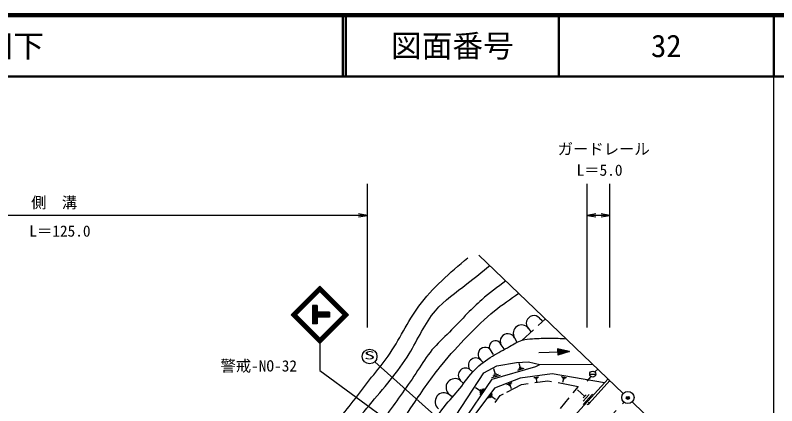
# Model space of a CAD drawing. Units: millimetres, scale not verified. Extents: x 40000 to 680000, y 20000 to 380000.
# Drawn here: x 455344 to 579505, y 316319 to 380000 of the extents above; entities that cross this region are included whole.
import ezdxf
from ezdxf.enums import TextEntityAlignment as Align

# ---------------------------------------------------------------- set-up
doc = ezdxf.new("R2010")
doc.units = ezdxf.units.MM
doc.header["$LTSCALE"] = 1000
doc.header["$PDMODE"] = 32
doc.header["$PDSIZE"] = 500
doc.linetypes.add('CHAIN', pattern=[18.5, 12, -1.5, 3.5, -1.5])
for name, color, linetype, lineweight in [('M-BGD', 7, 'Continuous', 25), ('M-BMK', 2, 'CHAIN', 13), ('M-BMK-SRVR', 3, 'Continuous', 25), ('M-STR-STR3', 7, 'Continuous', 25), ('M-STR-STRC', 7, 'Continuous', 25), ('M-TTL', 2, 'Continuous', 140), ('M-TTL-BAND', 7, 'Continuous', 25), ('M-TTL-LINE', 7, 'Continuous', 50)]:
    doc.layers.add(name, color=color, linetype=linetype, lineweight=lineweight)
doc.layers.add('M-OTRS', color=6, linetype='Continuous')
doc.layers.add('M-TTL-TXT', color=7, linetype='Continuous')
doc.styles.add('ＭＳ ゴシック', font='')
doc.styles.get('ＭＳ ゴシック').set_extended_font_data('MS Gothic')

# ---------------------------------------------------------------- blocks, each defined once
blk = doc.blocks.new('open_arrow')
at = {"color": 0, "linetype": 'Continuous', "lineweight": -2}
blk.add_lwpolyline([(7.5, 1.25), (0, 0), (7.5, -1.25)], dxfattribs=at)

msp = doc.modelspace()

# ---------------------------------------------------------------- linework, layer by layer
at = {"layer": 'M-BGD'}
for p, q in [((540617, 329426), (541791, 330485)), ((540833, 330625), (541250, 330207)), ((537914, 326985), (539830, 328715)), ((539013, 328898), (539419, 328356)), ((536763, 327387), (537152, 326713)), ((532693, 325599), (533242, 324675)), ((534543, 326278), (534989, 325611)), ((545708, 325165), (543762, 325625)), ((543762, 325625), (543792, 324590)), ((543794, 325618), (543824, 324600)), ((543844, 325606), (543873, 324615)), ((543894, 325594), (543923, 324630)), ((543945, 325582), (543972, 324644)), ((543995, 325570), (544022, 324659)), ((544046, 325558), (544072, 324674)), ((544096, 325546), (544121, 324689)), ((544146, 325534), (544171, 324704)), ((544197, 325522), (544220, 324719)), ((544247, 325510), (544270, 324734)), ((544297, 325498), (544319, 324748)), ((544348, 325486), (544369, 324763)), ((544398, 325475), (544419, 324778)), ((544449, 325463), (544468, 324793)), ((544499, 325451), (544518, 324808)), ((544549, 325439), (544567, 324823)), ((544600, 325427), (544617, 324838)), ((544650, 325415), (544667, 324852)), ((544700, 325403), (544716, 324867)), ((544751, 325391), (544766, 324882)), ((544801, 325379), (544815, 324897)), ((544852, 325367), (544865, 324912)), ((544902, 325355), (544914, 324927)), ((544952, 325343), (544964, 324942)), ((545003, 325331), (545014, 324957)), ((545053, 325320), (545063, 324971)), ((545103, 325308), (545113, 324986)), ((540710, 325018), (545708, 325165)), ((545708, 325165), (543792, 324590)), ((545154, 325296), (545162, 325001)), ((545204, 325284), (545212, 325016)), ((545254, 325272), (545262, 325031)), ((545305, 325260), (545311, 325046)), ((545355, 325248), (545361, 325061)), ((545406, 325236), (545410, 325075)), ((545456, 325224), (545460, 325090)), ((545506, 325212), (545510, 325105)), ((545557, 325200), (545559, 325120)), ((545607, 325188), (545609, 325135)), ((545657, 325177), (545658, 325150)), ((531243, 323780), (531578, 323427)), ((531760, 321711), (533849, 322825)), ((533849, 322825), (537088, 323364)), ((537088, 323364), (539025, 323460)), ((537451, 323257), (537661, 322537)), ((539025, 323460), (540899, 323047)), ((540219, 322731), (540899, 323047)), ((540899, 323047), (549517, 323091)), ((523713, 309451), (531760, 321711)), ((529578, 322115), (529935, 321888)), ((533098, 320674), (540219, 322731)), ((533311, 322417), (533591, 321467)), ((538261, 322377), (537231, 322077)), ((538041, 322477), (537371, 322287)), ((537811, 322577), (537501, 322487)), ((549861, 321837), (550306, 322301)), ((526611, 311101), (533098, 320674)), ((527913, 320450), (528375, 320016)), ((534381, 321257), (533021, 320867)), ((534091, 321397), (533201, 321137)), ((533791, 321527), (533381, 321407)), ((537687, 320832), (533494, 319211)), ((542909, 321545), (537687, 320832)), ((539901, 320937), (540691, 321047)), ((540054, 320093), (542178, 320385)), ((540061, 320837), (540571, 320907)), ((540211, 320737), (540441, 320767)), ((540401, 320197), (540331, 320757)), ((542178, 320385), (542758, 320284)), ((551425, 320070), (542909, 321545)), ((544371, 321087), (545231, 320937)), ((544501, 320937), (545061, 320837)), ((544631, 320777), (544881, 320737)), ((544651, 320157), (544761, 320757)), ((544943, 312982), (552008, 320707)), ((549191, 321087), (548561, 320317)), ((552307, 320420), (548930, 316678)), ((549009, 321473), (550009, 321473)), ((533494, 319211), (527441, 311101)), ((530401, 319317), (531141, 318817)), ((531811, 319127), (531101, 318077)), ((535485, 318531), (537870, 319794)), ((535501, 319777), (536361, 320107)), ((535701, 319707), (536261, 319927)), ((535901, 319637), (536161, 319737)), ((536261, 319087), (536031, 319687)), ((537870, 319794), (539000, 319949)), ((543870, 320093), (545241, 319856)), ((545241, 319856), (547139, 319467)), ((547139, 319467), (546274, 318411)), ((526146, 318138), (526566, 317811)), ((531241, 318977), (531031, 318657)), ((531531, 319057), (531071, 318367)), ((532511, 317567), (533121, 318367)), ((532741, 317617), (533141, 318137)), ((532971, 317667), (533151, 317907)), ((533571, 316870), (534434, 317974)), ((534434, 317974), (534958, 318252)), ((547031, 318897), (548191, 317837)), ((549451, 318207), (547931, 316547)), ((548941, 318147), (547951, 317067)), ((548421, 318087), (547961, 317587)), ((533621, 317367), (533061, 317787)), ((545602, 317590), (544203, 315882))]:
    msp.add_line(p, q, dxfattribs=at)
msp.add_circle((549509, 321473), 500, dxfattribs=at)
for centre, radius, start, end in [((539923, 329762), 1254, 43.50567, 223.50567), ((537888, 328143), 1355, 33.87081, 213.87081), ((535653, 326833), 1241, 26.56505, 206.56505), ((533618, 325938), 985, 20.1363, 200.1363), ((531968, 324690), 1163, 51.45882, 231.45882), ((530411, 322948), 1177, 45, 225), ((528746, 321283), 1177, 45, 225), ((527030, 319294), 1455, 52.6041, 232.6041), ((552307, 320420), 150, 136.25524, 227.93459), ((525262, 316981), 1455, 52.6041, 232.6041), ((548559, 317013), 500, 272.93459, 317.93459), ((548930, 316678), 150, 47.93459, 227.93459)]:
    msp.add_arc(centre, radius, start, end, dxfattribs=at)
for points, knots in [([(467385, 300955), (468994, 299698), (470604, 298442), (472321, 297317), (474024, 296202), (475833, 295216), (477777, 294633), (479642, 294073), (481631, 293883), (483580, 294027), (485726, 294184), (487822, 294747), (489815, 295585), (491634, 296351), (493367, 297348), (494838, 298617), (497229, 300679), (498926, 303462), (500900, 305978), (503148, 308843), (505754, 311361), (508088, 314118), (509957, 316327), (511651, 318688), (513457, 320960), (514367, 322105), (515306, 323227), (516142, 324424), (517967, 327036), (519305, 330004), (521165, 332565), (523344, 335564), (526238, 338005), (529132, 340446)], [0, 0, 0, 0, 1, 1, 1, 2, 2, 2, 3, 3, 3, 4, 4, 4, 5, 5, 5, 6, 6, 6, 7, 7, 7, 8, 8, 8, 9, 9, 9, 10, 10, 10, 11, 11, 11, 11]), ([(457126, 304297), (460655, 301947), (464185, 299597), (467796, 297394), (470793, 295564), (473847, 293836), (476896, 292059), (478640, 291042), (480383, 290009), (482335, 289444), (484062, 288944), (485953, 288810), (487670, 289235), (489644, 289723), (491387, 290950), (493005, 292268), (495754, 294508), (498138, 297011), (500327, 299695), (502492, 302349), (504466, 305180), (506498, 307958), (508614, 310850), (510792, 313684), (513088, 316431), (515353, 319141), (517733, 321767), (519574, 324799), (521002, 327153), (522105, 329752), (523862, 331808), (525306, 333497), (527192, 334819), (528988, 336201), (530255, 337176), (531477, 338182), (532699, 339187)], [0, 0, 0, 0, 1, 1, 1, 2, 2, 2, 3, 3, 3, 4, 4, 4, 5, 5, 5, 6, 6, 6, 7, 7, 7, 8, 8, 8, 9, 9, 9, 10, 10, 10, 11, 11, 11, 12, 12, 12, 12]), ([(535333, 336666), (533994, 335680), (532654, 334695), (531403, 333604), (530602, 332905), (529837, 332162), (529095, 331399), (528097, 330371), (527140, 329306), (526121, 328296), (525164, 327347), (524152, 326446), (523292, 325419), (522419, 324377), (521703, 323204), (520956, 322058), (520149, 320821), (519306, 319615), (518459, 318409), (517659, 317272), (516855, 316135), (516027, 315017), (514723, 313258), (513357, 311546), (512054, 309787), (510915, 308250), (509824, 306678), (508736, 305103), (507913, 303912), (507091, 302719), (506238, 301551), (504978, 299827), (503647, 298159), (502373, 296437), (501616, 295414), (500878, 294372), (500031, 293432), (498589, 291831), (496828, 290527), (495230, 289066), (494299, 288214), (493423, 287309), (492441, 286509), (491526, 285765), (490519, 285112), (489419, 284696), (487674, 284036), (485695, 283972), (483840, 284324), (482245, 284627), (480741, 285237), (479331, 285998), (476937, 287289), (474810, 289014), (472683, 290740), (470272, 292695), (467860, 294650), (465198, 296179), (463140, 297361), (460933, 298289), (458736, 299247), (456702, 300134), (454676, 301047), (452553, 301618), (449907, 302331), (447110, 302514), (444464, 303246), (443129, 303614), (441833, 304123), (440512, 304547), (439241, 304956), (437947, 305286), (436653, 305616)], [0, 0, 0, 0, 1, 1, 1, 2, 2, 2, 3, 3, 3, 4, 4, 4, 5, 5, 5, 6, 6, 6, 7, 7, 7, 8, 8, 8, 9, 9, 9, 10, 10, 10, 11, 11, 11, 12, 12, 12, 13, 13, 13, 14, 14, 14, 15, 15, 15, 16, 16, 16, 17, 17, 17, 18, 18, 18, 19, 19, 19, 20, 20, 20, 21, 21, 21, 22, 22, 22, 23, 23, 23, 24, 24, 24, 24]), ([(419858, 304888), (422490, 303954), (425121, 303020), (427798, 302242), (430342, 301502), (432927, 300903), (435489, 300218), (437313, 299731), (439125, 299201), (440951, 298726), (442964, 298203), (444994, 297747), (447047, 297392), (449415, 296983), (451813, 296708), (454128, 296122), (456559, 295508), (458896, 294552), (461273, 293677), (462841, 293100), (464426, 292558), (465877, 291772), (467646, 290814), (469215, 289492), (470799, 288216), (472459, 286878), (474134, 285589), (475721, 284183), (477335, 282753), (478857, 281202), (480687, 280035), (481471, 279536), (482311, 279107), (483199, 278869), (484581, 278498), (486082, 278588), (487506, 278899), (488993, 279224), (490397, 279792), (491692, 280544), (493275, 281463), (494694, 282657), (496028, 283923), (497095, 284935), (498108, 285993), (499138, 287033), (500870, 288779), (502653, 290474), (504405, 292217), (505999, 293804), (507568, 295431), (508846, 297264), (509723, 298523), (510464, 299879), (511201, 301234), (512977, 304497), (514735, 307755), (516651, 310923), (517793, 312811), (518991, 314667), (520217, 316507), (521706, 318743), (523235, 320954), (524927, 323034), (526239, 324646), (527649, 326179), (529099, 327676), (530492, 329116), (531922, 330523), (533472, 331781), (534737, 332807), (536082, 333734), (537427, 334662)], [0, 0, 0, 0, 1, 1, 1, 2, 2, 2, 3, 3, 3, 4, 4, 4, 5, 5, 5, 6, 6, 6, 7, 7, 7, 8, 8, 8, 9, 9, 9, 10, 10, 10, 11, 11, 11, 12, 12, 12, 13, 13, 13, 14, 14, 14, 15, 15, 15, 16, 16, 16, 17, 17, 17, 18, 18, 18, 19, 19, 19, 20, 20, 20, 21, 21, 21, 22, 22, 22, 23, 23, 23, 24, 24, 24, 24]), ([(415395, 304585), (417486, 303454), (419576, 302322), (421641, 301138), (422857, 300441), (424063, 299726), (425316, 299108), (426604, 298472), (427940, 297938), (429280, 297400), (430779, 296797), (432282, 296189), (433856, 295853), (434969, 295615), (436117, 295513), (437208, 295208), (438144, 294947), (439037, 294536), (439948, 294177), (440937, 293786), (441947, 293455), (442977, 293210), (443872, 292997), (444781, 292848), (445684, 292662), (447016, 292388), (448336, 292033), (449681, 291888), (450982, 291749), (452306, 291806), (453613, 291695), (455288, 291553), (456934, 291137), (458544, 290631), (459742, 290255), (460920, 289830), (462057, 289310), (463799, 288514), (465445, 287495), (466923, 286248), (467456, 285800), (467966, 285322), (468567, 284991), (469183, 284653), (469895, 284469), (470501, 284121), (471296, 283665), (471910, 282924), (472499, 282187), (473308, 281175), (474069, 280168), (474949, 279255), (475505, 278677), (476108, 278136), (476721, 277611), (477489, 276952), (478273, 276317), (479106, 275742), (480161, 275014), (481296, 274382), (482490, 273937), (483756, 273465), (485087, 273202), (486358, 272680), (487011, 272411), (487648, 272074), (488324, 271971), (489160, 271843), (490057, 272073), (490870, 272422), (491699, 272778), (492441, 273258), (493094, 273840), (493793, 274464), (494388, 275207), (495027, 275903), (496114, 277087), (497327, 278137), (498476, 279255), (499396, 280150), (500274, 281088), (501215, 281962), (502029, 282718), (502890, 283426), (503665, 284218), (504680, 285256), (505547, 286437), (506501, 287537), (507632, 288842), (508887, 290033), (510046, 291308), (510974, 292329), (511840, 293403), (512689, 294499), (513440, 295468), (514177, 296455), (514752, 297529), (515480, 298890), (515946, 300392), (516621, 301783), (517537, 303672), (518839, 305358), (519918, 307163), (520787, 308616), (521512, 310147), (522326, 311635), (523202, 313235), (524181, 314786), (525323, 316204), (526131, 317207), (527021, 318144), (527829, 319152), (528645, 320171), (529378, 321264), (530285, 322198), (531121, 323059), (532106, 323786), (533135, 324409), (534051, 324964), (535002, 325436), (535935, 325981), (536606, 326373), (537268, 326803), (537999, 327013), (538530, 327166), (539097, 327202), (539660, 327239), (540631, 327302), (541589, 327367), (542550, 327366), (543421, 327365), (544294, 327309), (545167, 327254)], [0, 0, 0, 0, 1, 1, 1, 2, 2, 2, 3, 3, 3, 4, 4, 4, 5, 5, 5, 6, 6, 6, 7, 7, 7, 8, 8, 8, 9, 9, 9, 10, 10, 10, 11, 11, 11, 12, 12, 12, 13, 13, 13, 14, 14, 14, 15, 15, 15, 16, 16, 16, 17, 17, 17, 18, 18, 18, 19, 19, 19, 20, 20, 20, 21, 21, 21, 22, 22, 22, 23, 23, 23, 24, 24, 24, 25, 25, 25, 26, 26, 26, 27, 27, 27, 28, 28, 28, 29, 29, 29, 30, 30, 30, 31, 31, 31, 32, 32, 32, 33, 33, 33, 34, 34, 34, 35, 35, 35, 36, 36, 36, 37, 37, 37, 38, 38, 38, 39, 39, 39, 40, 40, 40, 41, 41, 41, 42, 42, 42, 43, 43, 43, 44, 44, 44, 44])]:
    msp.add_open_spline(points, degree=3, knots=knots, dxfattribs=at)
at = {"layer": 'M-BMK'}
msp.add_line((519611, 279946), (554674, 316974), dxfattribs=at)
at = {"layer": 'M-BMK-SRVR'}
for p, q in [((530955, 340857), (554488, 318332)), ((578785, 295077), (555940, 316943))]:
    msp.add_line(p, q, dxfattribs=at)
msp.add_circle((555233, 317666), 1000, dxfattribs=at)
at = {"layer": 'M-OTRS'}
msp.add_point((555220, 317601), dxfattribs=at)
at = {"layer": 'M-STR-STR3'}
for p, q in [((512760, 329057), (512760, 352499)), ((548585, 329057), (548585, 352499)), ((552307, 329057), (552307, 352499)), ((512760, 347361), (402750, 347361)), ((552307, 347361), (548585, 347361))]:
    msp.add_line(p, q, dxfattribs=at)
at = {"layer": 'M-STR-STRC'}
for p, q in [((500339, 331156), (505006, 335823)), ((500480, 331156), (505006, 335681)), ((500622, 331156), (505006, 335540)), ((500763, 331156), (505006, 335399)), ((500834, 331085), (505077, 335328)), ((500905, 331014), (505147, 335257)), ((504864, 335257), (509107, 331014)), ((504935, 335328), (509178, 331085)), ((505006, 335823), (509673, 331156)), ((505006, 335681), (509531, 331156)), ((505006, 335540), (509390, 331156)), ((505006, 335399), (509249, 331156)), ((500975, 330944), (505218, 335186)), ((504794, 335186), (509036, 330944)), ((504584, 332656), (503784, 332656)), ((503784, 332656), (503784, 329656)), ((503884, 332656), (503884, 329656)), ((503984, 332656), (503984, 329656)), ((504084, 332656), (504084, 329656)), ((504184, 332656), (504184, 329656)), ((504284, 332656), (504284, 329656)), ((504384, 332656), (504384, 329656)), ((504484, 332656), (504484, 329656)), ((504584, 332656), (504584, 329656)), ((506605, 331556), (504584, 331556)), ((506605, 331556), (506605, 330756)), ((500339, 331156), (505006, 326489)), ((500480, 331156), (505006, 326630)), ((500622, 331156), (505006, 326772)), ((500763, 331156), (505006, 326913)), ((500834, 331227), (505077, 326984)), ((500905, 331297), (505147, 327055)), ((500975, 331368), (505218, 327125)), ((506605, 331456), (504584, 331456)), ((506605, 331356), (504584, 331356)), ((506605, 331256), (504584, 331256)), ((506605, 331156), (504584, 331156)), ((506605, 331056), (504584, 331056)), ((506605, 330956), (504584, 330956)), ((506605, 330856), (504584, 330856)), ((506605, 330756), (504584, 330756)), ((504794, 327125), (509036, 331368)), ((504864, 327055), (509107, 331297)), ((504935, 326984), (509178, 331227)), ((505006, 326913), (509249, 331156)), ((505006, 326772), (509390, 331156)), ((505006, 326630), (509531, 331156)), ((505006, 326489), (509673, 331156)), ((504584, 329656), (503784, 329656)), ((505006, 326489), (505006, 322072)), ((513956, 323491), (536191, 303673)), ((505006, 322072), (533941, 300924))]:
    msp.add_line(p, q, dxfattribs=at)
msp.add_circle((513126, 324358), 1200, dxfattribs=at)
at = {"layer": 'M-TTL'}
msp.add_line((680000, 380000), (40000, 380000), dxfattribs=at)
at = {"layer": 'M-TTL-BAND'}
msp.add_line((579000, 20000), (579000, 370000), dxfattribs=at)
at = {"layer": 'M-TTL-LINE'}
for p, q in [((508747, 380000), (508747, 370000)), ((509247, 380000), (509247, 370000)), ((543997, 380000), (543997, 370000)), ((579000, 380000), (579000, 370000)), ((40000, 370000), (680000, 370000))]:
    msp.add_line(p, q, dxfattribs=at)

# ---------------------------------------------------------------- block references
at = {"layer": 'M-STR-STR3', "xscale": 193, "yscale": 193, "rotation": 180}
for p in [(512760, 347361), (552307, 347361)]:
    msp.add_blockref('open_arrow', p, dxfattribs=at)
at = {"layer": 'M-STR-STR3', "xscale": 193, "yscale": 193}
msp.add_blockref('open_arrow', (548585, 347361), dxfattribs=at)

# ---------------------------------------------------------------- texts
at = {"layer": 'M-STR-STR3', "style": 'ＭＳ ゴシック'}
for s, p in [('ガードレール', (543789, 358190)), ('L＝5.0', (546868, 354745)), ('側\u3000溝', (457940, 349466)), ('L＝125.0', (457641, 344809))]:
    msp.add_text(s, height=1833, dxfattribs=at).set_placement(p, align=Align.MIDDLE_LEFT)
at = {"layer": 'M-STR-STRC', "style": 'ＭＳ ゴシック', "width": 2}
msp.add_text('S', height=1320, dxfattribs=at).set_placement((512208, 323496), align=Align.BOTTOM_LEFT)
at = {"layer": 'M-STR-STRC', "style": 'ＭＳ ゴシック'}
msp.add_text('警戒-NO-32', height=1833, dxfattribs=at).set_placement((488804, 321357), align=Align.BOTTOM_LEFT)
at = {"layer": 'M-TTL-TXT', "style": 'ＭＳ ゴシック'}
msp.add_text('阿武郡阿武町大字福田下', height=3666, dxfattribs=at).set_placement((405024, 375000), align=Align.MIDDLE_LEFT)
for s, p in [('図面番号', (526622, 375000)), ('32', (561497, 375000))]:
    msp.add_text(s, height=3666, dxfattribs=at).set_placement(p, align=Align.MIDDLE_CENTER)

doc.saveas('drawing.dxf')
